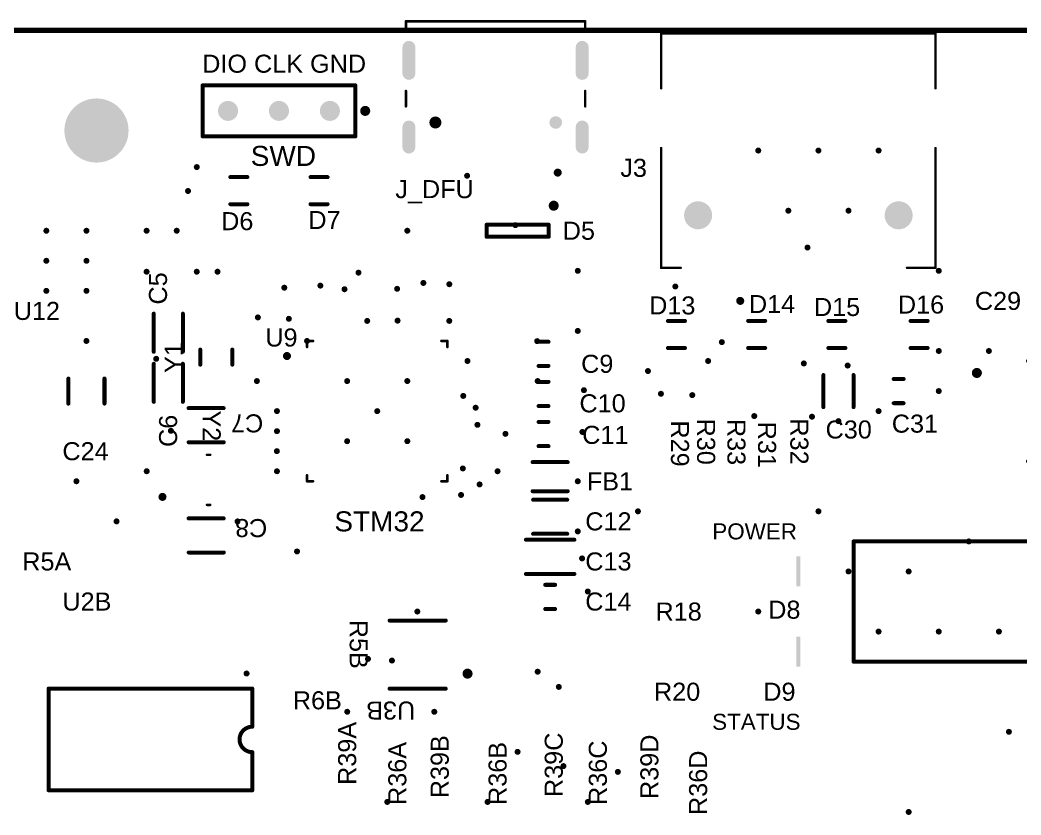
# Model space of a CAD drawing. Header units: inches. Extents: x 10 to 190, y 10 to 91.
# Drawn here: x 98.19 to 148.1, y 50.85 to 90.51 of the extents above; entities that cross this region are included whole.
import ezdxf

# ---------------------------------------------------------------- set-up
doc = ezdxf.new("R2010")
doc.units = ezdxf.units.IN
for name, color, linetype in [('Board Outline', 216, 'Continuous'), ('Pad Holes', 156, 'Continuous'), ('Top Overlay', 2, 'Continuous'), ('Via Holes', 16, 'Continuous')]:
    doc.layers.add(name, color=color, linetype=linetype)
doc.styles.add('Arial', font='', dxfattribs={"height": 0.2})
doc.styles.get('Arial').set_extended_font_data('Arial')

# ---------------------------------------------------------------- blocks, each defined once
blk = doc.blocks.new('JAE_DX07S016JA1R1500_27')
at = {"layer": 'Pad Holes'}
h = blk.add_hatch(color=7, dxfattribs=at)
edge = h.paths.add_edge_path()
edge.add_arc((-4.32, 0.225), 0.325, 180, 360)
edge.add_line((-3.995, 0.225), (-3.995, 1.225))
edge.add_arc((-4.32, 1.225), 0.325, 0, 180)
edge.add_line((-4.645, 1.225), (-4.645, 0.225))
h = blk.add_hatch(color=7, dxfattribs=at)
edge = h.paths.add_edge_path()
edge.add_arc((4.32, 0.225), 0.325, 180, 360)
edge.add_line((4.645, 0.225), (4.645, 1.225))
edge.add_arc((4.32, 1.225), 0.325, 0, 180)
edge.add_line((3.995, 1.225), (3.995, 0.225))
h = blk.add_hatch(color=7, dxfattribs=at)
edge = h.paths.add_edge_path()
edge.add_arc((-3, 0), 0.315, 0, 360)
h = blk.add_hatch(color=7, dxfattribs=at)
edge = h.paths.add_edge_path()
edge.add_arc((3, 0), 0.315, 0, 360)
h = blk.add_hatch(color=7, dxfattribs=at)
edge = h.paths.add_edge_path()
edge.add_arc((3, 0), 0.3, 0, 360)
h = blk.add_hatch(color=7, dxfattribs=at)
edge = h.paths.add_edge_path()
edge.add_arc((-4.32, -3.75), 0.325, 180, 360)
edge.add_line((-3.995, -3.75), (-3.995, -2.45))
edge.add_arc((-4.32, -2.45), 0.325, 0, 180)
edge.add_line((-4.645, -2.45), (-4.645, -3.75))
h = blk.add_hatch(color=7, dxfattribs=at)
edge = h.paths.add_edge_path()
edge.add_arc((4.32, -3.75), 0.325, 180, 360)
edge.add_line((4.645, -3.75), (4.645, -2.45))
edge.add_arc((4.32, -2.45), 0.325, 0, 180)
edge.add_line((3.995, -2.45), (3.995, -3.75))
at = {"layer": 'Top Overlay'}
for points, const_width in [([(-3, 2.5, 1), (-3.2, 2.5, 1)], 0.2), ([(-3.25, 2.5, 1), (-3.15, 2.5, 1)], 0.1), ([(-3.05, 2.5, 1), (-2.95, 2.5, 1)], 0.1), ([(-4.502, -0.805, 1), (-4.438, -0.805, 1)], 0.0635), ([(4.438, -0.805, 1), (4.502, -0.805, 1)], 0.0635), ([(-4.502, -1.57, 1), (-4.438, -1.57, 1)], 0.0635), ([(4.438, -1.57, 1), (4.502, -1.57, 1)], 0.0635), ([(-4.502, -4.63, 1), (-4.438, -4.63, 1)], 0.0635), ([(-4.502, -5.05, 1), (-4.438, -5.05, 1)], 0.0635), ([(-4.502, -5.05, 1), (-4.438, -5.05, 1)], 0.0635), ([(4.438, -4.63, 1), (4.502, -4.63, 1)], 0.0635), ([(4.438, -5.05, 1), (4.502, -5.05, 1)], 0.0635), ([(4.438, -5.05, 1), (4.502, -5.05, 1)], 0.0635)]:
    blk.add_lwpolyline(points, format="xyb", close=True, dxfattribs=dict(at, const_width=const_width))
at = {"layer": 'Top Overlay', "const_width": 0.127}
for points in [[(-4.47, -0.805), (-4.47, -1.57)], [(4.47, -0.805), (4.47, -1.57)], [(-4.47, -4.63), (-4.47, -5.05)], [(4.47, -5.05), (-4.47, -5.05)], [(4.47, -4.63), (4.47, -5.05)]]:
    blk.add_lwpolyline(points, dxfattribs=at)
blk = doc.blocks.new('XTAL_C3E_8_000_10_1020_M_74')
at = {"layer": 'Top Overlay', "const_width": 0.127}
for points in [[(-0.08, 1.25), (0.08, 1.25)], [(-0.08, -1.25), (0.08, -1.25)]]:
    blk.add_lwpolyline(points, dxfattribs=at)
at = {"layer": 'Top Overlay'}
for points, const_width in [([(-0.112, 1.25, 1), (-0.048, 1.25, 1)], 0.0635), ([(0.048, 1.25, 1), (0.112, 1.25, 1)], 0.0635), ([(-2.2, -0.85, 1), (-2.4, -0.85, 1)], 0.2), ([(-2.45, -0.85, 1), (-2.35, -0.85, 1)], 0.1), ([(-2.25, -0.85, 1), (-2.15, -0.85, 1)], 0.1), ([(-0.112, -1.25, 1), (-0.048, -1.25, 1)], 0.0635), ([(0.048, -1.25, 1), (0.112, -1.25, 1)], 0.0635)]:
    blk.add_lwpolyline(points, format="xyb", close=True, dxfattribs=dict(at, const_width=const_width))
blk = doc.blocks.new('FP_NX3215SA_MFG_75')
at = {"layer": 'Top Overlay', "const_width": 0.2}
for points in [[(0.375, 0.8), (-0.375, 0.8)], [(0.375, -0.8), (-0.375, -0.8)]]:
    blk.add_lwpolyline(points, dxfattribs=at)
at = {"layer": 'Top Overlay', "const_width": 0.1}
for points in [[(-0.425, 0.8, 1), (-0.325, 0.8, 1)], [(0.325, 0.8, 1), (0.425, 0.8, 1)], [(-0.425, -0.8, 1), (-0.325, -0.8, 1)], [(0.325, -0.8, 1), (0.425, -0.8, 1)]]:
    blk.add_lwpolyline(points, format="xyb", close=True, dxfattribs=at)
blk = doc.blocks.new('FP_C04_057_SN_MFG_78')
at = {"layer": 'Top Overlay', "const_width": 0.2}
for points in [[(-1.55, 2.5), (1.55, 2.5)], [(-1.55, -2.5), (1.55, -2.5)]]:
    blk.add_lwpolyline(points, dxfattribs=at)
at = {"layer": 'Top Overlay'}
for points, const_width in [([(-1.6, 2.5, 1), (-1.5, 2.5, 1)], 0.1), ([(1.5, 2.5, 1), (1.6, 2.5, 1)], 0.1), ([(-3.975, 1.905, 1), (-4.225, 1.905, 1)], 0.25), ([(-4.287, 1.905, 1), (-4.163, 1.905, 1)], 0.125), ([(-4.037, 1.905, 1), (-3.912, 1.905, 1)], 0.125), ([(-1.6, -2.5, 1), (-1.5, -2.5, 1)], 0.1), ([(1.5, -2.5, 1), (1.6, -2.5, 1)], 0.1)]:
    blk.add_lwpolyline(points, format="xyb", close=True, dxfattribs=dict(at, const_width=const_width))
blk = doc.blocks.new('QFN50P700X700X60_49N_87')
at = {"layer": 'Top Overlay', "const_width": 0.127}
for points in [[(-3.5, 3.5), (-3.2, 3.5)], [(-3.5, 3.5), (-3.5, 3.2)], [(3.2, 3.5), (3.5, 3.5)], [(3.5, 3.2), (3.5, 3.5)], [(-3.5, -3.5), (-3.5, -3.2)], [(-3.5, -3.5), (-3.2, -3.5)], [(3.2, -3.5), (3.5, -3.5)], [(3.5, -3.2), (3.5, -3.5)]]:
    blk.add_lwpolyline(points, dxfattribs=at)
at = {"layer": 'Top Overlay'}
for points, const_width in [([(-3.532, 3.5, 1), (-3.468, 3.5, 1)], 0.0635), ([(-3.532, 3.5, 1), (-3.468, 3.5, 1)], 0.0635), ([(-3.232, 3.5, 1), (-3.168, 3.5, 1)], 0.0635), ([(3.168, 3.5, 1), (3.232, 3.5, 1)], 0.0635), ([(3.468, 3.5, 1), (3.532, 3.5, 1)], 0.0635), ([(3.468, 3.5, 1), (3.532, 3.5, 1)], 0.0635), ([(-3.532, 3.2, 1), (-3.468, 3.2, 1)], 0.0635), ([(3.468, 3.2, 1), (3.532, 3.2, 1)], 0.0635), ([(-4.4, 2.75, 1), (-4.6, 2.75, 1)], 0.2), ([(-4.65, 2.75, 1), (-4.55, 2.75, 1)], 0.1), ([(-4.45, 2.75, 1), (-4.35, 2.75, 1)], 0.1), ([(-3.532, -3.5, 1), (-3.468, -3.5, 1)], 0.0635), ([(-3.532, -3.5, 1), (-3.468, -3.5, 1)], 0.0635), ([(-3.532, -3.2, 1), (-3.468, -3.2, 1)], 0.0635), ([(-3.232, -3.5, 1), (-3.168, -3.5, 1)], 0.0635), ([(3.168, -3.5, 1), (3.232, -3.5, 1)], 0.0635), ([(3.468, -3.2, 1), (3.532, -3.2, 1)], 0.0635), ([(3.468, -3.5, 1), (3.532, -3.5, 1)], 0.0635), ([(3.468, -3.5, 1), (3.532, -3.5, 1)], 0.0635)]:
    blk.add_lwpolyline(points, format="xyb", close=True, dxfattribs=dict(at, const_width=const_width))
blk = doc.blocks.new('W16MK_1_N_98')
at = {"layer": 'Top Overlay'}
for points, const_width in [([(-4.425, 5.295, 1), (-4.675, 5.295, 1)], 0.25), ([(-4.737, 5.295, 1), (-4.613, 5.295, 1)], 0.125), ([(-4.487, 5.295, 1), (-4.362, 5.295, 1)], 0.125), ([(-3.05, 5.25, 1), (-2.95, 5.25, 1)], 0.1), ([(-3.05, 5.25, 1), (-2.95, 5.25, 1)], 0.1), ([(2.95, 5.25, 1), (3.05, 5.25, 1)], 0.1), ([(2.95, 5.25, 1), (3.05, 5.25, 1)], 0.1), ([(-1.7, 4.25, 1), (-2.3, 4.25, 1)], 0.6), ([(-2.45, 4.25, 1), (-2.15, 4.25, 1)], 0.3), ([(-1.85, 4.25, 1), (-1.55, 4.25, 1)], 0.3), ([(-3.05, -5.25, 1), (-2.95, -5.25, 1)], 0.1), ([(-3.05, -5.25, 1), (-2.95, -5.25, 1)], 0.1), ([(2.95, -5.25, 1), (3.05, -5.25, 1)], 0.1), ([(2.95, -5.25, 1), (3.05, -5.25, 1)], 0.1)]:
    blk.add_lwpolyline(points, format="xyb", close=True, dxfattribs=dict(at, const_width=const_width))
at = {"layer": 'Top Overlay', "const_width": 0.2}
for points in [[(3, 5.25), (-3, 5.25)], [(-3, -5.25), (-3, 5.25)], [(3, -5.25), (3, 5.25)], [(3, -5.25), (-3, -5.25)]]:
    blk.add_lwpolyline(points, dxfattribs=at)
blk = doc.blocks.new('FP_C04_091_OT_IPC_A_99')
at = {"layer": 'Top Overlay', "const_width": 0.2}
for points in [[(1.4, 1.7), (-1.4, 1.7)], [(1.4, -1.7), (-1.4, -1.7)]]:
    blk.add_lwpolyline(points, dxfattribs=at)
at = {"layer": 'Top Overlay'}
for points, const_width in [([(-1.45, 1.7, 1), (-1.35, 1.7, 1)], 0.1), ([(1.35, 1.7, 1), (1.45, 1.7, 1)], 0.1), ([(-2.36, 0.95, 1), (-2.61, 0.95, 1)], 0.25), ([(-2.673, 0.95, 1), (-2.548, 0.95, 1)], 0.125), ([(-2.423, 0.95, 1), (-2.298, 0.95, 1)], 0.125), ([(-1.45, -1.7, 1), (-1.35, -1.7, 1)], 0.1), ([(1.35, -1.7, 1), (1.45, -1.7, 1)], 0.1)]:
    blk.add_lwpolyline(points, format="xyb", close=True, dxfattribs=dict(at, const_width=const_width))
blk = doc.blocks.new('NSI1200DDBR_101')
at = {"layer": 'Top Overlay', "const_width": 0.2}
for points in [[(3.985, 1.27), (2.085, 1.27)], [(2.085, -8.89), (2.085, 1.27)], [(7.155, 1.27), (5.255, 1.27)], [(7.155, -8.89), (7.155, 1.27)], [(7.155, -8.89), (2.085, -8.89)]]:
    blk.add_lwpolyline(points, dxfattribs=at)
at = {"layer": 'Top Overlay', "const_width": 0.1}
for points in [[(2.035, 1.27, 1), (2.135, 1.27, 1)], [(2.035, 1.27, 1), (2.135, 1.27, 1)], [(3.935, 1.27, 1), (4.035, 1.27, 1)], [(3.935, 1.27, 1), (4.035, 1.27, 1)], [(5.205, 1.27, 1), (5.305, 1.27, 1)], [(5.205, 1.27, 1), (5.305, 1.27, 1)], [(7.105, 1.27, 1), (7.205, 1.27, 1)], [(7.105, 1.27, 1), (7.205, 1.27, 1)], [(2.035, -8.89, 1), (2.135, -8.89, 1)], [(2.035, -8.89, 1), (2.135, -8.89, 1)], [(7.105, -8.89, 1), (7.205, -8.89, 1)], [(7.105, -8.89, 1), (7.205, -8.89, 1)]]:
    blk.add_lwpolyline(points, format="xyb", close=True, dxfattribs=at)
at = {"layer": 'Top Overlay', "const_width": 0.2}
blk.add_lwpolyline([(5.255, 1.27, -1), (3.985, 1.27)], format="xyb", dxfattribs=at)
blk = doc.blocks.new('CUI_MSD_11_A_177')
at = {"layer": 'Pad Holes'}
h = blk.add_hatch(color=7, dxfattribs=at)
edge = h.paths.add_edge_path()
edge.add_arc((-5, 3.23), 0.7, 0, 360)
h = blk.add_hatch(color=7, dxfattribs=at)
edge = h.paths.add_edge_path()
edge.add_arc((5, 3.23), 0.7, 0, 360)
at = {"layer": 'Top Overlay'}
for points, const_width in [([(3, 7.5, 1), (2.8, 7.5, 1)], 0.2), ([(2.75, 7.5, 1), (2.85, 7.5, 1)], 0.1), ([(2.95, 7.5, 1), (3.05, 7.5, 1)], 0.1), ([(-6.872, 5.85, 1), (-6.808, 5.85, 1)], 0.0635), ([(-6.872, 5.85, 1), (-6.808, 5.85, 1)], 0.0635), ([(-5.452, 5.85, 1), (-5.388, 5.85, 1)], 0.0635), ([(5.838, 5.85, 1), (5.902, 5.85, 1)], 0.0635), ([(6.808, 5.85, 1), (6.872, 5.85, 1)], 0.0635), ([(6.808, 5.85, 1), (6.872, 5.85, 1)], 0.0635), ([(-6.872, -0.12, 1), (-6.808, -0.12, 1)], 0.0635), ([(6.808, -0.12, 1), (6.872, -0.12, 1)], 0.0635), ([(-6.872, -3.11, 1), (-6.808, -3.11, 1)], 0.0635), ([(6.808, -3.11, 1), (6.872, -3.11, 1)], 0.0635), ([(-6.872, -5.85, 1), (-6.808, -5.85, 1)], 0.0635), ([(-6.872, -5.85, 1), (-6.808, -5.85, 1)], 0.0635), ([(6.808, -5.85, 1), (6.872, -5.85, 1)], 0.0635), ([(6.808, -5.85, 1), (6.872, -5.85, 1)], 0.0635)]:
    blk.add_lwpolyline(points, format="xyb", close=True, dxfattribs=dict(at, const_width=const_width))
at = {"layer": 'Top Overlay', "const_width": 0.127}
for points in [[(-5.42, 5.85), (-6.84, 5.85)], [(-6.84, 5.85), (-6.84, -0.12)], [(6.84, 5.85), (5.87, 5.85)], [(6.84, 5.85), (6.84, -0.12)], [(-6.84, -3.11), (-6.84, -5.85)], [(6.84, -3.11), (6.84, -5.85)], [(6.84, -5.85), (-6.84, -5.85)]]:
    blk.add_lwpolyline(points, dxfattribs=at)
blk = doc.blocks.new('FP_90120_0123_MFG_178')
at = {"layer": 'Pad Holes'}
h = blk.add_hatch(color=7, dxfattribs=at)
edge = h.paths.add_edge_path()
edge.add_arc((-2.54, 0), 0.5, 0, 360)
h = blk.add_hatch(color=7, dxfattribs=at)
edge = h.paths.add_edge_path()
edge.add_arc((0, 0), 0.5, 0, 360)
h = blk.add_hatch(color=7, dxfattribs=at)
edge = h.paths.add_edge_path()
edge.add_arc((2.54, 0), 0.5, 0, 360)
at = {"layer": 'Top Overlay', "const_width": 0.2}
for points in [[(-3.81, 1.27), (-3.81, -1.27)], [(3.81, 1.27), (-3.81, 1.27)], [(3.81, 1.27), (3.81, -1.27)], [(3.81, -1.27), (-3.81, -1.27)]]:
    blk.add_lwpolyline(points, dxfattribs=at)
at = {"layer": 'Top Overlay'}
for points, const_width in [([(-3.86, 1.27, 1), (-3.76, 1.27, 1)], 0.1), ([(-3.86, 1.27, 1), (-3.76, 1.27, 1)], 0.1), ([(3.76, 1.27, 1), (3.86, 1.27, 1)], 0.1), ([(3.76, 1.27, 1), (3.86, 1.27, 1)], 0.1), ([(-4.175, 0, 1), (-4.425, 0, 1)], 0.25), ([(-4.487, 0, 1), (-4.363, 0, 1)], 0.125), ([(-4.237, 0, 1), (-4.112, 0, 1)], 0.125), ([(-3.86, -1.27, 1), (-3.76, -1.27, 1)], 0.1), ([(-3.86, -1.27, 1), (-3.76, -1.27, 1)], 0.1), ([(3.76, -1.27, 1), (3.86, -1.27, 1)], 0.1), ([(3.76, -1.27, 1), (3.86, -1.27, 1)], 0.1)]:
    blk.add_lwpolyline(points, format="xyb", close=True, dxfattribs=dict(at, const_width=const_width))
blk = doc.blocks.new('FP_BLM18_0_15__0_8_MFG_180')
at = {"layer": 'Top Overlay', "const_width": 0.2}
for points in [[(0.875, 0.725), (-0.875, 0.725)], [(0.875, -0.725), (-0.875, -0.725)]]:
    blk.add_lwpolyline(points, dxfattribs=at)
at = {"layer": 'Top Overlay', "const_width": 0.1}
for points in [[(-0.925, 0.725, 1), (-0.825, 0.725, 1)], [(0.825, 0.725, 1), (0.925, 0.725, 1)], [(-0.925, -0.725, 1), (-0.825, -0.725, 1)], [(0.825, -0.725, 1), (0.925, -0.725, 1)]]:
    blk.add_lwpolyline(points, format="xyb", close=True, dxfattribs=at)
blk = doc.blocks.new('FP_SOD323_CA_MFG_185')
at = {"layer": 'Top Overlay', "const_width": 0.2}
for points in [[(-0.425, 0.675), (0.425, 0.675)], [(-0.425, -0.675), (0.425, -0.675)]]:
    blk.add_lwpolyline(points, dxfattribs=at)
at = {"layer": 'Top Overlay', "const_width": 0.1}
for points in [[(-0.475, 0.675, 1), (-0.375, 0.675, 1)], [(0.375, 0.675, 1), (0.475, 0.675, 1)], [(-0.475, -0.675, 1), (-0.375, -0.675, 1)], [(0.375, -0.675, 1), (0.475, -0.675, 1)]]:
    blk.add_lwpolyline(points, format="xyb", close=True, dxfattribs=at)
blk = doc.blocks.new('FP_SOD323_CA_MFG_186')
at = {"layer": 'Top Overlay', "const_width": 0.2}
for points in [[(-0.425, 0.675), (0.425, 0.675)], [(-0.425, -0.675), (0.425, -0.675)]]:
    blk.add_lwpolyline(points, dxfattribs=at)
at = {"layer": 'Top Overlay', "const_width": 0.1}
for points in [[(-0.475, 0.675, 1), (-0.375, 0.675, 1)], [(0.375, 0.675, 1), (0.475, 0.675, 1)], [(-0.475, -0.675, 1), (-0.375, -0.675, 1)], [(0.375, -0.675, 1), (0.475, -0.675, 1)]]:
    blk.add_lwpolyline(points, format="xyb", close=True, dxfattribs=at)
blk = doc.blocks.new('FP_SOD323_CA_MFG_187')
at = {"layer": 'Top Overlay', "const_width": 0.2}
for points in [[(0.425, 0.675), (-0.425, 0.675)], [(0.425, -0.675), (-0.425, -0.675)]]:
    blk.add_lwpolyline(points, dxfattribs=at)
at = {"layer": 'Top Overlay', "const_width": 0.1}
for points in [[(-0.475, 0.675, 1), (-0.375, 0.675, 1)], [(0.375, 0.675, 1), (0.475, 0.675, 1)], [(-0.475, -0.675, 1), (-0.375, -0.675, 1)], [(0.375, -0.675, 1), (0.475, -0.675, 1)]]:
    blk.add_lwpolyline(points, format="xyb", close=True, dxfattribs=at)
blk = doc.blocks.new('FP_SOD323_CA_MFG_188')
at = {"layer": 'Top Overlay', "const_width": 0.2}
for points in [[(0.425, 0.675), (-0.425, 0.675)], [(0.425, -0.675), (-0.425, -0.675)]]:
    blk.add_lwpolyline(points, dxfattribs=at)
at = {"layer": 'Top Overlay', "const_width": 0.1}
for points in [[(-0.475, 0.675, 1), (-0.375, 0.675, 1)], [(0.375, 0.675, 1), (0.475, 0.675, 1)], [(-0.475, -0.675, 1), (-0.375, -0.675, 1)], [(0.375, -0.675, 1), (0.475, -0.675, 1)]]:
    blk.add_lwpolyline(points, format="xyb", close=True, dxfattribs=at)
blk = doc.blocks.new('WL_SMCW_1206_150120__75000_200')
at = {"layer": 'Top Overlay'}
blk.add_hatch(color=2, dxfattribs=at).paths.add_polyline_path([(-2.6, -0.75), (-2.4, -0.75), (-2.4, 0.75), (-2.6, 0.75)])
blk = doc.blocks.new('WL_SMCW_1206_150120__75000_201')
at = {"layer": 'Top Overlay'}
blk.add_hatch(color=2, dxfattribs=at).paths.add_polyline_path([(-2.6, -0.75), (-2.4, -0.75), (-2.4, 0.75), (-2.6, 0.75)])
blk = doc.blocks.new('FP_SOD323_CA_MFG_202')
at = {"layer": 'Top Overlay', "const_width": 0.2}
for points in [[(-0.425, 0.675), (0.425, 0.675)], [(-0.425, -0.675), (0.425, -0.675)]]:
    blk.add_lwpolyline(points, dxfattribs=at)
at = {"layer": 'Top Overlay', "const_width": 0.1}
for points in [[(-0.475, 0.675, 1), (-0.375, 0.675, 1)], [(0.375, 0.675, 1), (0.475, 0.675, 1)], [(-0.475, -0.675, 1), (-0.375, -0.675, 1)], [(0.375, -0.675, 1), (0.475, -0.675, 1)]]:
    blk.add_lwpolyline(points, format="xyb", close=True, dxfattribs=at)
blk = doc.blocks.new('FP_SOD323_CA_MFG_203')
at = {"layer": 'Top Overlay', "const_width": 0.2}
for points in [[(-0.425, 0.675), (0.425, 0.675)], [(-0.425, -0.675), (0.425, -0.675)]]:
    blk.add_lwpolyline(points, dxfattribs=at)
at = {"layer": 'Top Overlay', "const_width": 0.1}
for points in [[(-0.475, 0.675, 1), (-0.375, 0.675, 1)], [(0.375, 0.675, 1), (0.475, 0.675, 1)], [(-0.475, -0.675, 1), (-0.375, -0.675, 1)], [(0.375, -0.675, 1), (0.475, -0.675, 1)]]:
    blk.add_lwpolyline(points, format="xyb", close=True, dxfattribs=at)
blk = doc.blocks.new('SMTC_SOT23_6_V_204')
at = {"layer": 'Top Overlay'}
for points, const_width in [([(-1.125, 1.8, 1), (-1.375, 1.8, 1)], 0.25), ([(-1.438, 1.8, 1), (-1.313, 1.8, 1)], 0.125), ([(-1.187, 1.8, 1), (-1.062, 1.8, 1)], 0.125), ([(-0.35, 1.55, 1), (-0.25, 1.55, 1)], 0.1), ([(-0.35, 1.55, 1), (-0.25, 1.55, 1)], 0.1), ([(0.25, 1.55, 1), (0.35, 1.55, 1)], 0.1), ([(0.25, 1.55, 1), (0.35, 1.55, 1)], 0.1), ([(-0.35, -1.55, 1), (-0.25, -1.55, 1)], 0.1), ([(-0.35, -1.55, 1), (-0.25, -1.55, 1)], 0.1), ([(0.25, -1.55, 1), (0.35, -1.55, 1)], 0.1), ([(0.25, -1.55, 1), (0.35, -1.55, 1)], 0.1)]:
    blk.add_lwpolyline(points, format="xyb", close=True, dxfattribs=dict(at, const_width=const_width))
at = {"layer": 'Top Overlay', "const_width": 0.2}
for points in [[(0.3, 1.55), (-0.3, 1.55)], [(-0.3, -1.55), (-0.3, 1.55)], [(0.3, -1.55), (0.3, 1.55)], [(0.3, -1.55), (-0.3, -1.55)]]:
    blk.add_lwpolyline(points, dxfattribs=at)
blk = doc.blocks.new('FP_CGA3E_0_3_0_1_IPC_A_205')
at = {"layer": 'Top Overlay', "const_width": 0.2}
for points in [[(-0.247, 0.603), (0.247, 0.603)], [(-0.247, -0.603), (0.247, -0.603)]]:
    blk.add_lwpolyline(points, dxfattribs=at)
at = {"layer": 'Top Overlay', "const_width": 0.1}
for points in [[(-0.297, 0.603, 1), (-0.197, 0.603, 1)], [(0.197, 0.603, 1), (0.297, 0.603, 1)], [(-0.297, -0.603, 1), (-0.197, -0.603, 1)], [(0.197, -0.603, 1), (0.297, -0.603, 1)]]:
    blk.add_lwpolyline(points, format="xyb", close=True, dxfattribs=at)
blk = doc.blocks.new('FP_C1608_080_0_1_MFG_206')
at = {"layer": 'Top Overlay', "const_width": 0.2}
for points in [[(-0.8, 0.75), (0.8, 0.75)], [(-0.8, -0.75), (0.8, -0.75)]]:
    blk.add_lwpolyline(points, dxfattribs=at)
at = {"layer": 'Top Overlay', "const_width": 0.1}
for points in [[(-0.85, 0.75, 1), (-0.75, 0.75, 1)], [(0.75, 0.75, 1), (0.85, 0.75, 1)], [(-0.85, -0.75, 1), (-0.75, -0.75, 1)], [(0.75, -0.75, 1), (0.85, -0.75, 1)]]:
    blk.add_lwpolyline(points, format="xyb", close=True, dxfattribs=at)
blk = doc.blocks.new('FP_1206_L_3_2_0_2_W_1_6_0_MFG_213')
at = {"layer": 'Top Overlay', "const_width": 0.2}
for points in [[(-0.625, 0.9), (0.625, 0.9)], [(-0.625, -0.9), (0.625, -0.9)]]:
    blk.add_lwpolyline(points, dxfattribs=at)
at = {"layer": 'Top Overlay', "const_width": 0.1}
for points in [[(-0.675, 0.9, 1), (-0.575, 0.9, 1)], [(0.575, 0.9, 1), (0.675, 0.9, 1)], [(-0.675, -0.9, 1), (-0.575, -0.9, 1)], [(0.575, -0.9, 1), (0.675, -0.9, 1)]]:
    blk.add_lwpolyline(points, format="xyb", close=True, dxfattribs=at)
blk = doc.blocks.new('FP_CGA3E_0_3_0_1_IPC_A_224')
at = {"layer": 'Top Overlay', "const_width": 0.2}
for points in [[(-0.247, 0.603), (0.247, 0.603)], [(-0.247, -0.603), (0.247, -0.603)]]:
    blk.add_lwpolyline(points, dxfattribs=at)
at = {"layer": 'Top Overlay', "const_width": 0.1}
for points in [[(-0.297, 0.603, 1), (-0.197, 0.603, 1)], [(0.197, 0.603, 1), (0.297, 0.603, 1)], [(-0.297, -0.603, 1), (-0.197, -0.603, 1)], [(0.197, -0.603, 1), (0.297, -0.603, 1)]]:
    blk.add_lwpolyline(points, format="xyb", close=True, dxfattribs=at)
blk = doc.blocks.new('FP_C1608_080_0_1_IPC_B_225')
at = {"layer": 'Top Overlay', "const_width": 0.2}
for points in [[(-1.206, 0.856), (1.206, 0.856)], [(-1.206, -0.856), (1.206, -0.856)]]:
    blk.add_lwpolyline(points, dxfattribs=at)
at = {"layer": 'Top Overlay', "const_width": 0.1}
for points in [[(-1.256, 0.856, 1), (-1.156, 0.856, 1)], [(1.156, 0.856, 1), (1.256, 0.856, 1)], [(-1.256, -0.856, 1), (-1.156, -0.856, 1)], [(1.156, -0.856, 1), (1.256, -0.856, 1)]]:
    blk.add_lwpolyline(points, format="xyb", close=True, dxfattribs=at)
blk = doc.blocks.new('FP_CC0603_DA_MFG_226')
at = {"layer": 'Top Overlay', "const_width": 0.2}
for points in [[(-0.85, 0.85), (0.85, 0.85)], [(-0.85, -0.85), (0.85, -0.85)]]:
    blk.add_lwpolyline(points, dxfattribs=at)
at = {"layer": 'Top Overlay', "const_width": 0.1}
for points in [[(-0.9, 0.85, 1), (-0.8, 0.85, 1)], [(0.8, 0.85, 1), (0.9, 0.85, 1)], [(-0.9, -0.85, 1), (-0.8, -0.85, 1)], [(0.8, -0.85, 1), (0.9, -0.85, 1)]]:
    blk.add_lwpolyline(points, format="xyb", close=True, dxfattribs=at)
blk = doc.blocks.new('FP_CGA3E_0_3_0_1_IPC_A_227')
at = {"layer": 'Top Overlay', "const_width": 0.2}
for points in [[(0.247, 0.603), (-0.247, 0.603)], [(0.247, -0.603), (-0.247, -0.603)]]:
    blk.add_lwpolyline(points, dxfattribs=at)
at = {"layer": 'Top Overlay', "const_width": 0.1}
for points in [[(-0.297, 0.603, 1), (-0.197, 0.603, 1)], [(0.197, 0.603, 1), (0.297, 0.603, 1)], [(-0.297, -0.603, 1), (-0.197, -0.603, 1)], [(0.197, -0.603, 1), (0.297, -0.603, 1)]]:
    blk.add_lwpolyline(points, format="xyb", close=True, dxfattribs=at)
blk = doc.blocks.new('FP_CGA3E_0_3_0_1_IPC_A_228')
at = {"layer": 'Top Overlay', "const_width": 0.2}
for points in [[(0.247, 0.603), (-0.247, 0.603)], [(0.247, -0.603), (-0.247, -0.603)]]:
    blk.add_lwpolyline(points, dxfattribs=at)
at = {"layer": 'Top Overlay', "const_width": 0.1}
for points in [[(-0.297, 0.603, 1), (-0.197, 0.603, 1)], [(0.197, 0.603, 1), (0.297, 0.603, 1)], [(-0.297, -0.603, 1), (-0.197, -0.603, 1)], [(0.197, -0.603, 1), (0.297, -0.603, 1)]]:
    blk.add_lwpolyline(points, format="xyb", close=True, dxfattribs=at)
blk = doc.blocks.new('FP_CGA3E_0_3_0_1_IPC_A_229')
at = {"layer": 'Top Overlay', "const_width": 0.2}
for points in [[(0.247, 0.603), (-0.247, 0.603)], [(0.247, -0.603), (-0.247, -0.603)]]:
    blk.add_lwpolyline(points, dxfattribs=at)
at = {"layer": 'Top Overlay', "const_width": 0.1}
for points in [[(-0.297, 0.603, 1), (-0.197, 0.603, 1)], [(0.197, 0.603, 1), (0.297, 0.603, 1)], [(-0.297, -0.603, 1), (-0.197, -0.603, 1)], [(0.197, -0.603, 1), (0.297, -0.603, 1)]]:
    blk.add_lwpolyline(points, format="xyb", close=True, dxfattribs=at)
blk = doc.blocks.new('FP_C0603C_CF_MFG_230')
at = {"layer": 'Top Overlay', "const_width": 0.2}
for points in [[(0.875, 0.85), (-0.875, 0.85)], [(0.88, -0.853), (-0.87, -0.853)]]:
    blk.add_lwpolyline(points, dxfattribs=at)
at = {"layer": 'Top Overlay', "const_width": 0.1}
for points in [[(-0.925, 0.85, 1), (-0.825, 0.85, 1)], [(0.825, 0.85, 1), (0.925, 0.85, 1)], [(-0.92, -0.853, 1), (-0.82, -0.853, 1)], [(0.83, -0.853, 1), (0.93, -0.853, 1)]]:
    blk.add_lwpolyline(points, format="xyb", close=True, dxfattribs=at)
blk = doc.blocks.new('FP_C0603C_CF_MFG_231')
at = {"layer": 'Top Overlay', "const_width": 0.2}
for points in [[(0.875, 0.85), (-0.875, 0.85)], [(0.88, -0.853), (-0.87, -0.853)]]:
    blk.add_lwpolyline(points, dxfattribs=at)
at = {"layer": 'Top Overlay', "const_width": 0.1}
for points in [[(-0.925, 0.85, 1), (-0.825, 0.85, 1)], [(0.825, 0.85, 1), (0.925, 0.85, 1)], [(-0.92, -0.853, 1), (-0.82, -0.853, 1)], [(0.83, -0.853, 1), (0.93, -0.853, 1)]]:
    blk.add_lwpolyline(points, format="xyb", close=True, dxfattribs=at)
blk = doc.blocks.new('FP_CGA3E_0_3_0_1_MFG_232')
at = {"layer": 'Top Overlay', "const_width": 0.2}
for points in [[(-0.95, 0.725), (0.95, 0.725)], [(-0.95, -0.725), (0.95, -0.725)]]:
    blk.add_lwpolyline(points, dxfattribs=at)
at = {"layer": 'Top Overlay', "const_width": 0.1}
for points in [[(-1, 0.725, 1), (-0.9, 0.725, 1)], [(0.9, 0.725, 1), (1, 0.725, 1)], [(-1, -0.725, 1), (-0.9, -0.725, 1)], [(0.9, -0.725, 1), (1, -0.725, 1)]]:
    blk.add_lwpolyline(points, format="xyb", close=True, dxfattribs=at)
blk = doc.blocks.new('FP_CGA3E_0_3_0_1_MFG_233')
at = {"layer": 'Top Overlay', "const_width": 0.2}
for points in [[(0.95, 0.725), (-0.95, 0.725)], [(0.95, -0.725), (-0.95, -0.725)]]:
    blk.add_lwpolyline(points, dxfattribs=at)
at = {"layer": 'Top Overlay', "const_width": 0.1}
for points in [[(-1, 0.725, 1), (-0.9, 0.725, 1)], [(0.9, 0.725, 1), (1, 0.725, 1)], [(-1, -0.725, 1), (-0.9, -0.725, 1)], [(0.9, -0.725, 1), (1, -0.725, 1)]]:
    blk.add_lwpolyline(points, format="xyb", close=True, dxfattribs=at)

msp = doc.modelspace()

# ---------------------------------------------------------------- hatches: boundary and pattern name
at = {"layer": 'Pad Holes'}
h = msp.add_hatch(color=7, dxfattribs=at)
edge = h.paths.add_edge_path()
edge.add_arc((102, 85), 1.6, 0, 360)
at = {"layer": 'Via Holes'}
h = msp.add_hatch(color=7, dxfattribs=at)
edge = h.paths.add_edge_path()
edge.add_arc((135, 84), 0.15, 0, 360)
h = msp.add_hatch(color=7, dxfattribs=at)
edge = h.paths.add_edge_path()
edge.add_arc((138, 84), 0.15, 0, 360)
h = msp.add_hatch(color=7, dxfattribs=at)
edge = h.paths.add_edge_path()
edge.add_arc((141, 84), 0.15, 0, 360)
h = msp.add_hatch(color=7, dxfattribs=at)
edge = h.paths.add_edge_path()
edge.add_arc((107.002, 83.177), 0.15, 0, 360)
h = msp.add_hatch(color=7, dxfattribs=at)
edge = h.paths.add_edge_path()
edge.add_arc((120.481, 82.742), 0.15, 0, 360)
h = msp.add_hatch(color=7, dxfattribs=at)
edge = h.paths.add_edge_path()
edge.add_arc((106.565, 81.982), 0.15, 0, 360)
h = msp.add_hatch(color=7, dxfattribs=at)
edge = h.paths.add_edge_path()
edge.add_arc((136.5, 81), 0.15, 0, 360)
h = msp.add_hatch(color=7, dxfattribs=at)
edge = h.paths.add_edge_path()
edge.add_arc((139.5, 81), 0.15, 0, 360)
h = msp.add_hatch(color=7, dxfattribs=at)
edge = h.paths.add_edge_path()
edge.add_arc((122.889, 80.278), 0.15, 0, 360)
h = msp.add_hatch(color=7, dxfattribs=at)
edge = h.paths.add_edge_path()
edge.add_arc((99.5, 80), 0.15, 0, 360)
h = msp.add_hatch(color=7, dxfattribs=at)
edge = h.paths.add_edge_path()
edge.add_arc((101.5, 80), 0.15, 0, 360)
h = msp.add_hatch(color=7, dxfattribs=at)
edge = h.paths.add_edge_path()
edge.add_arc((104.5, 80), 0.15, 0, 360)
h = msp.add_hatch(color=7, dxfattribs=at)
edge = h.paths.add_edge_path()
edge.add_arc((106, 80), 0.15, 0, 360)
h = msp.add_hatch(color=7, dxfattribs=at)
edge = h.paths.add_edge_path()
edge.add_arc((117.5, 80), 0.15, 0, 360)
h = msp.add_hatch(color=7, dxfattribs=at)
edge = h.paths.add_edge_path()
edge.add_arc((137.456, 79.161), 0.15, 0, 360)
h = msp.add_hatch(color=7, dxfattribs=at)
edge = h.paths.add_edge_path()
edge.add_arc((99.5, 78.5), 0.15, 0, 360)
h = msp.add_hatch(color=7, dxfattribs=at)
edge = h.paths.add_edge_path()
edge.add_arc((101.5, 78.5), 0.15, 0, 360)
h = msp.add_hatch(color=7, dxfattribs=at)
edge = h.paths.add_edge_path()
edge.add_arc((104.5, 77.956), 0.15, 0, 360)
h = msp.add_hatch(color=7, dxfattribs=at)
edge = h.paths.add_edge_path()
edge.add_arc((107, 77.956), 0.15, 0, 360)
h = msp.add_hatch(color=7, dxfattribs=at)
edge = h.paths.add_edge_path()
edge.add_arc((108.036, 77.956), 0.15, 0, 360)
h = msp.add_hatch(color=7, dxfattribs=at)
edge = h.paths.add_edge_path()
edge.add_arc((115.066, 77.909), 0.15, 0, 360)
h = msp.add_hatch(color=7, dxfattribs=at)
edge = h.paths.add_edge_path()
edge.add_arc((126, 78), 0.15, 0, 360)
h = msp.add_hatch(color=7, dxfattribs=at)
edge = h.paths.add_edge_path()
edge.add_arc((144, 78), 0.15, 0, 360)
h = msp.add_hatch(color=7, dxfattribs=at)
edge = h.paths.add_edge_path()
edge.add_arc((113.164, 77.261), 0.15, 0, 360)
h = msp.add_hatch(color=7, dxfattribs=at)
edge = h.paths.add_edge_path()
edge.add_arc((118.301, 77.394), 0.15, 0, 360)
h = msp.add_hatch(color=7, dxfattribs=at)
edge = h.paths.add_edge_path()
edge.add_arc((119.594, 77.332), 0.15, 0, 360)
h = msp.add_hatch(color=7, dxfattribs=at)
edge = h.paths.add_edge_path()
edge.add_arc((130.864, 77.217), 0.15, 0, 360)
h = msp.add_hatch(color=7, dxfattribs=at)
edge = h.paths.add_edge_path()
edge.add_arc((99.5, 77), 0.15, 0, 360)
h = msp.add_hatch(color=7, dxfattribs=at)
edge = h.paths.add_edge_path()
edge.add_arc((101.5, 77), 0.15, 0, 360)
h = msp.add_hatch(color=7, dxfattribs=at)
edge = h.paths.add_edge_path()
edge.add_arc((111.366, 77.158), 0.15, 0, 360)
h = msp.add_hatch(color=7, dxfattribs=at)
edge = h.paths.add_edge_path()
edge.add_arc((114.369, 77.08), 0.15, 0, 360)
h = msp.add_hatch(color=7, dxfattribs=at)
edge = h.paths.add_edge_path()
edge.add_arc((116.993, 77.102), 0.15, 0, 360)
h = msp.add_hatch(color=7, dxfattribs=at)
edge = h.paths.add_edge_path()
edge.add_arc((110.048, 75.676), 0.15, 0, 360)
h = msp.add_hatch(color=7, dxfattribs=at)
edge = h.paths.add_edge_path()
edge.add_arc((111.594, 75.607), 0.15, 0, 360)
h = msp.add_hatch(color=7, dxfattribs=at)
edge = h.paths.add_edge_path()
edge.add_arc((115.5, 75.5), 0.15, 0, 360)
h = msp.add_hatch(color=7, dxfattribs=at)
edge = h.paths.add_edge_path()
edge.add_arc((117.014, 75.514), 0.15, 0, 360)
h = msp.add_hatch(color=7, dxfattribs=at)
edge = h.paths.add_edge_path()
edge.add_arc((119.592, 75.501), 0.15, 0, 360)
h = msp.add_hatch(color=7, dxfattribs=at)
edge = h.paths.add_edge_path()
edge.add_arc((126, 75), 0.15, 0, 360)
h = msp.add_hatch(color=7, dxfattribs=at)
edge = h.paths.add_edge_path()
edge.add_arc((101.5, 74.5), 0.15, 0, 360)
h = msp.add_hatch(color=7, dxfattribs=at)
edge = h.paths.add_edge_path()
edge.add_arc((112.5, 74.5), 0.15, 0, 360)
h = msp.add_hatch(color=7, dxfattribs=at)
edge = h.paths.add_edge_path()
edge.add_arc((123.975, 74.492), 0.15, 0, 360)
h = msp.add_hatch(color=7, dxfattribs=at)
edge = h.paths.add_edge_path()
edge.add_arc((133.183, 74.441), 0.15, 0, 360)
h = msp.add_hatch(color=7, dxfattribs=at)
edge = h.paths.add_edge_path()
edge.add_arc((144, 74), 0.15, 0, 360)
h = msp.add_hatch(color=7, dxfattribs=at)
edge = h.paths.add_edge_path()
edge.add_arc((146.5, 74), 0.15, 0, 360)
h = msp.add_hatch(color=7, dxfattribs=at)
edge = h.paths.add_edge_path()
edge.add_arc((104.978, 73.609), 0.15, 0, 360)
h = msp.add_hatch(color=7, dxfattribs=at)
edge = h.paths.add_edge_path()
edge.add_arc((120.5, 73.5), 0.15, 0, 360)
h = msp.add_hatch(color=7, dxfattribs=at)
edge = h.paths.add_edge_path()
edge.add_arc((132.5, 73.5), 0.15, 0, 360)
h = msp.add_hatch(color=7, dxfattribs=at)
edge = h.paths.add_edge_path()
edge.add_arc((137.271, 73.38), 0.15, 0, 360)
h = msp.add_hatch(color=7, dxfattribs=at)
edge = h.paths.add_edge_path()
edge.add_arc((139.457, 73.274), 0.15, 0, 360)
h = msp.add_hatch(color=7, dxfattribs=at)
edge = h.paths.add_edge_path()
edge.add_arc((129.5, 73), 0.15, 0, 360)
h = msp.add_hatch(color=7, dxfattribs=at)
edge = h.paths.add_edge_path()
edge.add_arc((110, 72.5), 0.15, 0, 360)
h = msp.add_hatch(color=7, dxfattribs=at)
edge = h.paths.add_edge_path()
edge.add_arc((114.5, 72.5), 0.15, 0, 360)
h = msp.add_hatch(color=7, dxfattribs=at)
edge = h.paths.add_edge_path()
edge.add_arc((117.5, 72.5), 0.15, 0, 360)
h = msp.add_hatch(color=7, dxfattribs=at)
edge = h.paths.add_edge_path()
edge.add_arc((124, 72.5), 0.15, 0, 360)
h = msp.add_hatch(color=7, dxfattribs=at)
edge = h.paths.add_edge_path()
edge.add_arc((120.289, 71.758), 0.15, 0, 360)
h = msp.add_hatch(color=7, dxfattribs=at)
edge = h.paths.add_edge_path()
edge.add_arc((126.308, 72.045), 0.15, 0, 360)
h = msp.add_hatch(color=7, dxfattribs=at)
edge = h.paths.add_edge_path()
edge.add_arc((130.146, 71.865), 0.15, 0, 360)
h = msp.add_hatch(color=7, dxfattribs=at)
edge = h.paths.add_edge_path()
edge.add_arc((131.71, 71.8), 0.15, 0, 360)
h = msp.add_hatch(color=7, dxfattribs=at)
edge = h.paths.add_edge_path()
edge.add_arc((144, 72), 0.15, 0, 360)
h = msp.add_hatch(color=7, dxfattribs=at)
edge = h.paths.add_edge_path()
edge.add_arc((111, 71), 0.15, 0, 360)
h = msp.add_hatch(color=7, dxfattribs=at)
edge = h.paths.add_edge_path()
edge.add_arc((116, 71), 0.15, 0, 360)
h = msp.add_hatch(color=7, dxfattribs=at)
edge = h.paths.add_edge_path()
edge.add_arc((120.908, 71.17), 0.15, 0, 360)
h = msp.add_hatch(color=7, dxfattribs=at)
edge = h.paths.add_edge_path()
edge.add_arc((134.801, 70.755), 0.15, 0, 360)
h = msp.add_hatch(color=7, dxfattribs=at)
edge = h.paths.add_edge_path()
edge.add_arc((141, 71), 0.15, 0, 360)
h = msp.add_hatch(color=7, dxfattribs=at)
edge = h.paths.add_edge_path()
edge.add_arc((120.995, 70.316), 0.15, 0, 360)
h = msp.add_hatch(color=7, dxfattribs=at)
edge = h.paths.add_edge_path()
edge.add_arc((137.679, 70.721), 0.15, 0, 360)
h = msp.add_hatch(color=7, dxfattribs=at)
edge = h.paths.add_edge_path()
edge.add_arc((139, 70.5), 0.15, 0, 360)
h = msp.add_hatch(color=7, dxfattribs=at)
edge = h.paths.add_edge_path()
edge.add_arc((105.711, 70.017), 0.15, 0, 360)
h = msp.add_hatch(color=7, dxfattribs=at)
edge = h.paths.add_edge_path()
edge.add_arc((111, 70), 0.15, 0, 360)
h = msp.add_hatch(color=7, dxfattribs=at)
edge = h.paths.add_edge_path()
edge.add_arc((122.394, 69.866), 0.15, 0, 360)
h = msp.add_hatch(color=7, dxfattribs=at)
edge = h.paths.add_edge_path()
edge.add_arc((126.23, 69.959), 0.15, 0, 360)
h = msp.add_hatch(color=7, dxfattribs=at)
edge = h.paths.add_edge_path()
edge.add_arc((114.5, 69.5), 0.15, 0, 360)
h = msp.add_hatch(color=7, dxfattribs=at)
edge = h.paths.add_edge_path()
edge.add_arc((117.5, 69.5), 0.15, 0, 360)
h = msp.add_hatch(color=7, dxfattribs=at)
edge = h.paths.add_edge_path()
edge.add_arc((110.995, 69.003), 0.15, 0, 360)
h = msp.add_hatch(color=7, dxfattribs=at)
edge = h.paths.add_edge_path()
edge.add_arc((104.504, 68), 0.15, 0, 360)
h = msp.add_hatch(color=7, dxfattribs=at)
edge = h.paths.add_edge_path()
edge.add_arc((111, 68), 0.15, 0, 360)
h = msp.add_hatch(color=7, dxfattribs=at)
edge = h.paths.add_edge_path()
edge.add_arc((120.269, 68.14), 0.15, 0, 360)
h = msp.add_hatch(color=7, dxfattribs=at)
edge = h.paths.add_edge_path()
edge.add_arc((122, 68), 0.15, 0, 360)
h = msp.add_hatch(color=7, dxfattribs=at)
edge = h.paths.add_edge_path()
edge.add_arc((101, 67.5), 0.15, 0, 360)
h = msp.add_hatch(color=7, dxfattribs=at)
edge = h.paths.add_edge_path()
edge.add_arc((121.103, 67.343), 0.15, 0, 360)
h = msp.add_hatch(color=7, dxfattribs=at)
edge = h.paths.add_edge_path()
edge.add_arc((126, 67.5), 0.15, 0, 360)
h = msp.add_hatch(color=7, dxfattribs=at)
edge = h.paths.add_edge_path()
edge.add_arc((120.18, 66.817), 0.15, 0, 360)
h = msp.add_hatch(color=7, dxfattribs=at)
edge = h.paths.add_edge_path()
edge.add_arc((118.256, 66.713), 0.15, 0, 360)
h = msp.add_hatch(color=7, dxfattribs=at)
edge = h.paths.add_edge_path()
edge.add_arc((129, 66), 0.15, 0, 360)
h = msp.add_hatch(color=7, dxfattribs=at)
edge = h.paths.add_edge_path()
edge.add_arc((138, 66), 0.15, 0, 360)
h = msp.add_hatch(color=7, dxfattribs=at)
edge = h.paths.add_edge_path()
edge.add_arc((103, 65.5), 0.15, 0, 360)
h = msp.add_hatch(color=7, dxfattribs=at)
edge = h.paths.add_edge_path()
edge.add_arc((109.033, 65.498), 0.15, 0, 360)
h = msp.add_hatch(color=7, dxfattribs=at)
edge = h.paths.add_edge_path()
edge.add_arc((126, 65), 0.15, 0, 360)
h = msp.add_hatch(color=7, dxfattribs=at)
edge = h.paths.add_edge_path()
edge.add_arc((145.5, 64.5), 0.15, 0, 360)
h = msp.add_hatch(color=7, dxfattribs=at)
edge = h.paths.add_edge_path()
edge.add_arc((112, 64), 0.15, 0, 360)
h = msp.add_hatch(color=7, dxfattribs=at)
edge = h.paths.add_edge_path()
edge.add_arc((126.213, 63.652), 0.15, 0, 360)
h = msp.add_hatch(color=7, dxfattribs=at)
edge = h.paths.add_edge_path()
edge.add_arc((139.5, 63), 0.15, 0, 360)
h = msp.add_hatch(color=7, dxfattribs=at)
edge = h.paths.add_edge_path()
edge.add_arc((142.5, 63), 0.15, 0, 360)
h = msp.add_hatch(color=7, dxfattribs=at)
edge = h.paths.add_edge_path()
edge.add_arc((126.5, 62), 0.15, 0, 360)
h = msp.add_hatch(color=7, dxfattribs=at)
edge = h.paths.add_edge_path()
edge.add_arc((118, 61), 0.15, 0, 360)
h = msp.add_hatch(color=7, dxfattribs=at)
edge = h.paths.add_edge_path()
edge.add_arc((135, 61), 0.15, 0, 360)
h = msp.add_hatch(color=7, dxfattribs=at)
edge = h.paths.add_edge_path()
edge.add_arc((141, 60), 0.15, 0, 360)
h = msp.add_hatch(color=7, dxfattribs=at)
edge = h.paths.add_edge_path()
edge.add_arc((144, 60), 0.15, 0, 360)
h = msp.add_hatch(color=7, dxfattribs=at)
edge = h.paths.add_edge_path()
edge.add_arc((147, 60), 0.15, 0, 360)
h = msp.add_hatch(color=7, dxfattribs=at)
edge = h.paths.add_edge_path()
edge.add_arc((115.538, 58.639), 0.15, 0, 360)
h = msp.add_hatch(color=7, dxfattribs=at)
edge = h.paths.add_edge_path()
edge.add_arc((116.734, 58.555), 0.15, 0, 360)
h = msp.add_hatch(color=7, dxfattribs=at)
edge = h.paths.add_edge_path()
edge.add_arc((109.485, 57.91), 0.15, 0, 360)
h = msp.add_hatch(color=7, dxfattribs=at)
edge = h.paths.add_edge_path()
edge.add_arc((124, 58), 0.15, 0, 360)
h = msp.add_hatch(color=7, dxfattribs=at)
edge = h.paths.add_edge_path()
edge.add_arc((125.054, 57.239), 0.15, 0, 360)
h = msp.add_hatch(color=7, dxfattribs=at)
edge = h.paths.add_edge_path()
edge.add_arc((114.504, 56), 0.15, 0, 360)
h = msp.add_hatch(color=7, dxfattribs=at)
edge = h.paths.add_edge_path()
edge.add_arc((118.846, 56), 0.15, 0, 360)
h = msp.add_hatch(color=7, dxfattribs=at)
edge = h.paths.add_edge_path()
edge.add_arc((147.5, 55), 0.15, 0, 360)
h = msp.add_hatch(color=7, dxfattribs=at)
edge = h.paths.add_edge_path()
edge.add_arc((123, 54), 0.15, 0, 360)
h = msp.add_hatch(color=7, dxfattribs=at)
edge = h.paths.add_edge_path()
edge.add_arc((125.285, 53.291), 0.15, 0, 360)
h = msp.add_hatch(color=7, dxfattribs=at)
edge = h.paths.add_edge_path()
edge.add_arc((128, 53), 0.15, 0, 360)
h = msp.add_hatch(color=7, dxfattribs=at)
edge = h.paths.add_edge_path()
edge.add_arc((116.5, 51.5), 0.15, 0, 360)
h = msp.add_hatch(color=7, dxfattribs=at)
edge = h.paths.add_edge_path()
edge.add_arc((121.5, 51.5), 0.15, 0, 360)
h = msp.add_hatch(color=7, dxfattribs=at)
edge = h.paths.add_edge_path()
edge.add_arc((126.5, 51.5), 0.15, 0, 360)
h = msp.add_hatch(color=7, dxfattribs=at)
edge = h.paths.add_edge_path()
edge.add_arc((142.5, 51), 0.15, 0, 360)

# ---------------------------------------------------------------- linework, layer by layer
at = {"layer": 'Board Outline', "const_width": 0.254}
msp.add_lwpolyline([(10, 90), (190, 90)], dxfattribs=at)

# ---------------------------------------------------------------- block references
for name, p, rotation in [('JAE_DX07S016JA1R1500_27', (121.9, 85.4), 180), ('CUI_MSD_11_A_177', (137, 84), 180), ('FP_90120_0123_MFG_178', (111.1, 85.979), 180), ('SMTC_SOT23_6_V_204', (123, 80), 270), ('FP_CGA3E_0_3_0_1_MFG_233', (105.582, 74.913), 270), ('FP_SOD323_CA_MFG_188', (130.92, 74.825), 180), ('FP_SOD323_CA_MFG_187', (134.92, 74.825), 180), ('FP_CGA3E_0_3_0_1_IPC_A_229', (124.293, 73.857), 180), ('FP_NX3215SA_MFG_75', (107.975, 73.695), 270), ('FP_CGA3E_0_3_0_1_MFG_232', (105.582, 72.413), 90), ('FP_C1608_080_0_1_MFG_206', (139, 72), 90), ('FP_1206_L_3_2_0_2_W_1_6_0_MFG_213', (101.5, 72), 90), ('FP_CGA3E_0_3_0_1_IPC_A_228', (124.293, 71.857), 180), ('FP_C0603C_CF_MFG_231', (107.473, 70.296), 180), ('FP_CGA3E_0_3_0_1_IPC_A_227', (124.293, 69.857), 180), ('FP_BLM18_0_15__0_8_MFG_180', (124.623, 67.73), 180), ('W16MK_1_N_98', (145, 61.5), 270), ('FP_C0603C_CF_MFG_230', (107.473, 64.796), 180), ('WL_SMCW_1206_150120__75000_201', (134.5, 63), 180), ('FP_C04_091_OT_IPC_A_99', (118.017, 58.853), 180), ('WL_SMCW_1206_150120__75000_200', (134.5, 59), 180), ('NSI1200DDBR_101', (108.5, 59.24), 270)]:
    msp.add_blockref(name, p, dxfattribs=dict(rotation=rotation))
for name, p in [('FP_SOD323_CA_MFG_203', (109.1, 82)), ('FP_SOD323_CA_MFG_202', (113.1, 82)), ('FP_SOD323_CA_MFG_186', (138.92, 74.825)), ('FP_SOD323_CA_MFG_185', (143.02, 74.825)), ('QFN50P700X700X60_49N_87', (116, 71)), ('FP_C04_057_SN_MFG_78', (150, 71)), ('FP_CGA3E_0_3_0_1_IPC_A_205', (142, 72)), ('XTAL_C3E_8_000_10_1020_M_74', (107.592, 67.571)), ('FP_CC0603_DA_MFG_226', (124.623, 65.73)), ('FP_C1608_080_0_1_IPC_B_225', (124.623, 63.73)), ('FP_CGA3E_0_3_0_1_IPC_A_224', (124.623, 61.73))]:
    msp.add_blockref(name, p)

# ---------------------------------------------------------------- texts
at = {"layer": 'Top Overlay', "style": 'Arial'}
for s, p in [('DIO CLK GND', (107.272, 87.884)), ('J3', (128.122, 82.688)), ('J_DFU', (116.901, 81.625)), ('D6', (108.216, 80.028)), ('D7', (112.565, 80.085)), ('D5', (125.25, 79.55)), ('C29', (145.8, 76.05)), ('U12', (97.875, 75.55)), ('D13', (129.559, 75.823)), ('D14', (134.535, 75.891)), ('D15', (137.777, 75.746)), ('D16', (141.963, 75.868)), ('U9', (110.42, 74.224)), ('C9', (126.167, 72.911)), ('C10', (126.083, 70.939)), ('C30', (138.356, 69.634)), ('C31', (141.659, 69.926)), ('C11', (126.22, 69.365)), ('C24', (100.3, 68.55)), ('FB1', (126.45, 67.05)), ('C12', (126.375, 65.05)), ('R5A', (98.3, 63.05)), ('C13', (126.375, 63.05)), ('U2B', (100.3, 61.05)), ('C14', (126.375, 61.05)), ('R18', (129.875, 60.55)), ('D8', (135.496, 60.643)), ('R20', (129.8, 56.55)), ('D9', (135.25, 56.55)), ('R6B', (111.791, 56.123))]:
    msp.add_text(s, height=0.9, dxfattribs=at).set_placement(p)
for s, height, rotation, p in [('SWD', 1, 360, (109.69, 83.234)), ('C5', 0.9, 90, (105.516, 76.317)), ('Y1', 0.9, 90, (106.3, 72.903)), ('Y2', 0.9, 270, (107.293, 71.035)), ('C6', 0.9, 90, (106.021, 69.211)), ('C7', 0.9, 180, (110.317, 70.84)), ('R29', 0.9, 270, (130.646, 70.536)), ('R30', 0.9, 270, (131.95, 70.627)), ('R33', 0.9, 270, (133.462, 70.611)), ('R32', 0.9, 270, (136.599, 70.636)), ('R31', 0.9, 270, (134.991, 70.472)), ('STM32', 1, 360, (113.86, 65)), ('C8', 0.9, 180, (110.516, 65.615)), ('POWER', 0.8, 360, (132.708, 64.6)), ('R5B', 0.9, 270, (114.627, 60.589)), ('U3B', 0.9, 180, (117.893, 56.511)), ('STATUS', 0.8, 360, (132.7, 55.1)), ('R39A', 0.9, 90, (114.95, 52.351)), ('R39C', 0.9, 90, (125.252, 51.746)), ('R36A', 0.9, 90, (117.45, 51.351)), ('R39B', 0.9, 90, (119.566, 51.687)), ('R36B', 0.9, 90, (122.45, 51.351)), ('R36C', 0.9, 90, (127.45, 51.351)), ('R39D', 0.9, 90, (130.02, 51.648)), ('R36D', 0.9, 90, (132.45, 50.851))]:
    msp.add_text(s, height=height, rotation=rotation, dxfattribs=at).set_placement(p)

doc.saveas('drawing.dxf')
